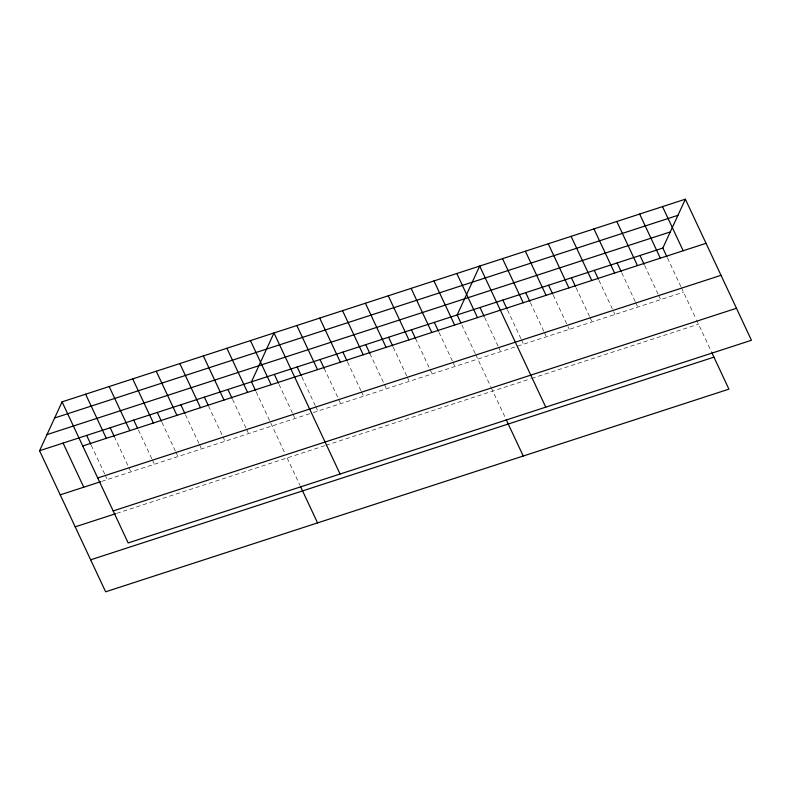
<?xml version="1.0" encoding="UTF-8"?>
<svg xmlns="http://www.w3.org/2000/svg" width="791" height="791" viewBox="0 0 791 791"><rect width="100%" height="100%" fill="white"/><g stroke="black" fill="none" stroke-linecap="round" stroke-linejoin="round"><path stroke-width="0.59" stroke-dasharray="3.96 2.97" d="M101.703 481.363L312.129 412.942M313.276 412.566L683.513 292.186M116.692 513.359L324.834 445.679M325.981 445.303L530.524 378.8M531.661 378.424L698.493 324.181M667.495 257.995L680.922 286.668M681.447 287.776L696.001 318.852M696.495 319.91L711.366 351.649M644.635 265.42L658.072 294.104M658.587 295.201L660.653 299.611M621.785 272.855L635.213 301.529M635.737 302.637L637.803 307.046M598.925 280.281L614.943 314.482M576.075 287.716L589.513 316.39M590.027 317.498L592.093 321.907M553.225 295.152L569.243 329.343M530.365 302.577L543.803 331.261M544.317 332.358L546.383 336.768M507.515 310.013L520.943 338.686M521.467 339.794L523.533 344.204M484.656 317.438L498.093 346.122M498.607 347.219L500.673 351.629M461.806 324.874L475.243 353.547M475.757 354.655L490.815 386.799M491.31 387.857L505.676 418.528M438.956 332.299L452.383 360.983M452.897 362.08L454.963 366.5M415.582 338.627L429.533 368.408M430.047 369.516L432.113 373.925M393.246 347.17L406.673 375.844M407.197 376.941L409.263 381.361M369.872 353.498L383.823 383.269M384.337 384.377L386.404 388.786M347.536 362.031L360.973 390.705M361.487 391.812L363.553 396.222M324.162 368.359L338.113 398.14M338.627 399.237L340.694 403.647M301.826 376.892L315.263 405.565M315.777 406.673L317.844 411.083M278.976 384.317L292.403 413.001M292.927 414.098L294.994 418.518M256.116 391.753L284.622 452.61M287.123 457.94L299.997 485.417M232.574 399.406L246.011 428.089M246.525 429.187L248.592 433.597M208.508 405.961L222.459 435.742M222.973 436.85L225.04 441.259M185.48 414.721L198.917 443.395M199.431 444.502L201.497 448.912M161.937 422.374L175.365 451.058M175.879 452.155L177.945 456.565M138.385 430.037L151.823 458.711M152.337 459.818L154.403 464.228M114.319 436.583L128.271 466.364M128.795 467.471L130.861 471.881M91.291 445.343L104.728 474.027M105.243 475.124L107.309 479.534"/><path stroke-width="1.19" d="M711.88 352.756L728.926 389.142L105.638 591.806L39.55 450.732L62.074 401.858L685.362 199.194L751.45 340.268L128.162 542.933L62.074 401.858M39.55 450.732L662.838 248.067L685.362 199.194M54.638 417.984L677.927 215.32M46.985 434.605L670.274 231.941M82.739 445.976L706.027 243.312M97.728 477.972L721.016 275.308M60.215 494.85L100.586 481.729M113.172 510.937L736.461 308.272M75.204 526.846L115.575 513.725M90.649 559.81L713.937 357.146M662.512 206.619L683.177 250.737M662.838 248.067L666.971 256.887M639.652 214.054L660.327 258.173M639.988 255.493L644.121 264.323M616.802 221.48L637.467 265.598M617.128 262.928L621.271 271.748M593.952 228.915L614.617 273.033M594.278 270.354L598.411 279.183M571.092 236.341L591.757 280.469M571.428 277.789L575.561 286.609M548.242 243.776L568.907 287.894M548.568 285.225L552.701 294.044M525.382 251.212L546.057 295.33M525.718 292.65L529.851 301.48M502.532 258.637L523.197 302.755M502.858 300.086L507.001 308.905M545.76 407.147L479.682 266.073L457.158 314.947L460.767 322.669M480.008 307.511L484.141 316.341M456.822 273.498L477.487 317.616M506.191 419.635L523.237 456.021M433.972 280.934L454.637 325.052M434.299 322.372L438.432 331.202M411.112 288.359L431.787 332.487M411.449 329.807L415.582 338.627M388.262 295.794L408.927 339.912M388.589 337.243L392.722 346.062M365.412 303.23L386.077 347.348M365.739 344.668L369.872 353.498M342.552 310.655L363.217 354.773M342.889 352.104L347.022 360.923M319.702 318.091L340.367 362.209M320.029 359.529L324.162 368.359M296.843 325.516L317.517 369.634M297.179 366.965L301.312 375.784M340.081 474.027L273.993 332.952L251.469 381.826L255.602 390.645M274.319 374.39L278.452 383.22M250.44 340.605L271.115 384.723M300.511 486.514L317.557 522.9M226.898 348.258L247.563 392.385M227.927 389.479L232.06 398.308M203.356 355.92L224.021 400.038M204.375 397.141L207.993 404.854M179.804 363.573L200.469 407.691M180.832 404.794L184.965 413.614M156.262 371.226L176.927 415.354M157.28 412.447L161.413 421.277M132.71 378.889L153.375 423.007M133.738 420.11L137.357 427.822M109.168 386.542L129.833 430.66M110.186 427.763L114.319 436.583M85.616 394.205L106.291 438.323M86.644 435.416L90.777 444.245M63.092 443.079L83.767 487.197"/></g></svg>
